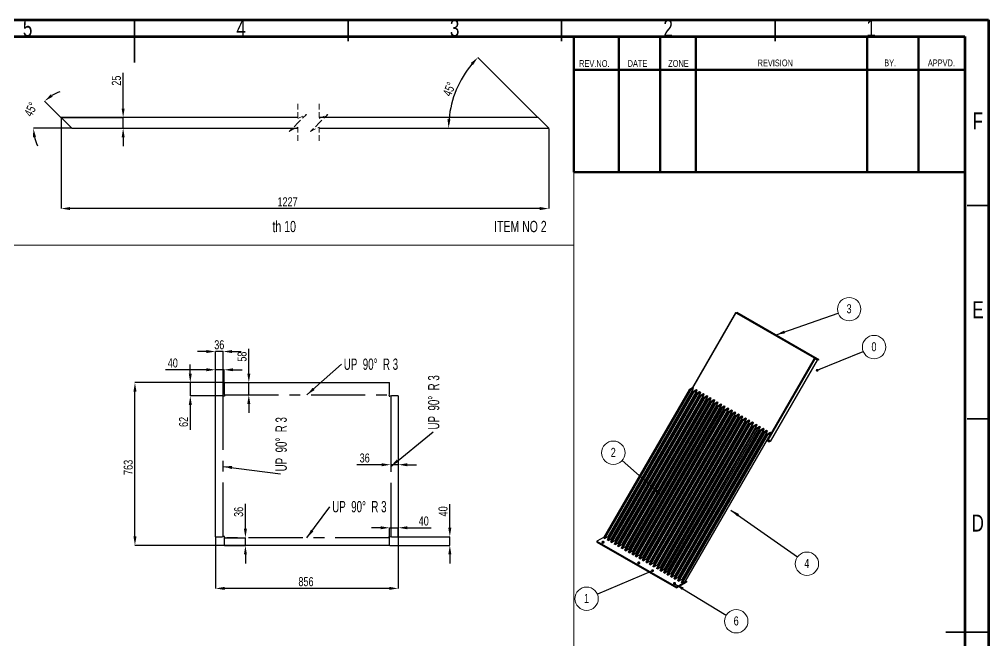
# Model space of a CAD drawing. Header units: millimetres. Extents: x 15 to 1266, y -324 to 294.
# Drawn here: x 1039.3 to 1266.3, y 148.8 to 294.4 of the extents above; entities that cross this region are included whole.
import ezdxf

# ---------------------------------------------------------------- set-up
doc = ezdxf.new("R2010")
doc.units = ezdxf.units.MM
doc.header["$PDSIZE"] = -1
doc.linetypes.add('CENTERX2', pattern=[20.32, 12.7, -2.54, 2.54, -2.54])
doc.linetypes.add('HIDDEN', pattern=[1.905, 1.27, -0.635])
doc.layers.add('FORMAT', color=7, linetype='Continuous')
doc.styles.add('SLDTEXTSTYLE0', font='TXT', dxfattribs={"width": 0.75})
doc.styles.add('SLDTEXTSTYLE14', font='TXT', dxfattribs={"width": 0.645833})
doc.styles.add('SLDTEXTSTYLE2', font='TXT', dxfattribs={"width": 0.7})
doc.styles.add('SLDTEXTSTYLE3', font='TXT', dxfattribs={"width": 0.694444})
doc.dimstyles.new('SLDDIMSTYLE0', dxfattribs={"dimtxt": 2.5, "dimasz": 0.651282, "dimexe": 0, "dimexo": 0.625, "dimgap": 0, "dimtad": 1, "dimdec": 0, "dimrnd": 1e-09, "dimtxsty": 'Standard', "dimblk1": 'DOT', "dimblk2": 'DOT', "dimsah": 1, "dimcen": 2.5, "dimazin": 3, "dimtfac": 0.651282, "dimtdec": 0, "dimtmove": 0, "dimatfit": 3, "dimldrblk": 'DOT', "dimfrac": 2})
doc.dimstyles.new('SLDDIMSTYLE1', dxfattribs={"dimtxt": 2.5, "dimasz": 2.116667, "dimexe": 0, "dimexo": 0.625, "dimgap": 0, "dimtad": 1, "dimdec": 0, "dimrnd": 1e-09, "dimtxsty": 'Standard', "dimsah": 1, "dimcen": 2.5, "dimazin": 3, "dimtfac": 2.116667, "dimtdec": 0, "dimtmove": 0, "dimatfit": 3, "dimfrac": 2})
doc.dimstyles.new('SLDDIMSTYLE11', dxfattribs={"dimtxt": 2.116667, "dimasz": 2.116667, "dimexe": 0, "dimexo": 0.625, "dimgap": 0.529167, "dimtad": 1, "dimdec": 0, "dimlfac": 20, "dimrnd": 1e-09, "dimzin": 12, "dimtxsty": 'SLDTEXTSTYLE0', "dimsah": 1, "dimcen": 2.5, "dimazin": 3, "dimtfac": 1, "dimtdec": 0, "dimtmove": 0, "dimatfit": 0, "dimfrac": 2, "dimtzin": 12})
doc.dimstyles.new('SLDDIMSTYLE12', dxfattribs={"dimtxt": 2.116667, "dimasz": 2.116667, "dimexe": 0, "dimexo": 0.625, "dimgap": 0.529167, "dimtad": 1, "dimdec": 0, "dimlfac": 20, "dimrnd": 1e-09, "dimzin": 12, "dimtxsty": 'SLDTEXTSTYLE0', "dimsah": 1, "dimcen": 2.5, "dimazin": 3, "dimtfac": 1, "dimtdec": 0, "dimtmove": 0, "dimatfit": 3, "dimfrac": 2, "dimtzin": 12})
doc.dimstyles.new('SLDDIMSTYLE14', dxfattribs={"dimtxt": 2.116667, "dimasz": 2.116667, "dimexe": 0, "dimexo": 0.625, "dimgap": 0.529167, "dimtad": 1, "dimlfac": 10, "dimzin": 12, "dimtxsty": 'SLDTEXTSTYLE0', "dimsah": 1, "dimcen": 2.5, "dimazin": 3, "dimtfac": 1, "dimtmove": 0, "dimatfit": 3, "dimfrac": 2, "dimtzin": 12})
doc.dimstyles.new('SLDDIMSTYLE8', dxfattribs={"dimtxt": 2.116667, "dimasz": 2.116667, "dimexe": 0, "dimexo": 0.625, "dimgap": 0.529167, "dimtad": 1, "dimdec": 0, "dimlfac": 10, "dimrnd": 1e-09, "dimzin": 12, "dimtxsty": 'SLDTEXTSTYLE0', "dimsah": 1, "dimcen": 2.5, "dimazin": 3, "dimtfac": 1, "dimtdec": 0, "dimtmove": 0, "dimatfit": 0, "dimfrac": 2, "dimtzin": 12})
doc.dimstyles.new('SLDDIMSTYLE9', dxfattribs={"dimtxt": 2.116667, "dimasz": 2.116667, "dimexe": 0, "dimexo": 0.625, "dimgap": 0.529167, "dimtad": 1, "dimdec": 0, "dimlfac": 10, "dimrnd": 1e-09, "dimzin": 12, "dimtxsty": 'SLDTEXTSTYLE0', "dimsah": 1, "dimcen": 2.5, "dimazin": 3, "dimtfac": 1, "dimtdec": 0, "dimtmove": 0, "dimatfit": 3, "dimfrac": 2, "dimtzin": 12})

# ---------------------------------------------------------------- blocks, each defined once
blk = doc.blocks.new('SW_NOTE_0_22')
at = {"color": 0, "linetype": 'Continuous', "lineweight": 0}
blk.add_circle((2.59, 0.91), 2.74, dxfattribs=at)
at = {"color": 0, "linetype": 'Continuous', "lineweight": 0, "insert": (2.57, 2.06), "char_height": 2.12, "attachment_point": 2, "style": 'SLDTEXTSTYLE0'}
blk.add_mtext('3', dxfattribs=at)
blk = doc.blocks.new('SW_NOTE_0_23')
at = {"color": 0, "linetype": 'Continuous', "lineweight": 0}
blk.add_circle((2.54, 1.04), 2.74, dxfattribs=at)
at = {"color": 0, "linetype": 'Continuous', "lineweight": 0, "insert": (2.52, 2.18), "char_height": 2.12, "attachment_point": 2, "style": 'SLDTEXTSTYLE0'}
blk.add_mtext('0', dxfattribs=at)
blk = doc.blocks.new('_Dot')
at = {"color": 0, "linetype": 'ByBlock', "lineweight": -2}
blk.add_line((-0.5, 0), (-1, 0), dxfattribs=at)
at = {"color": 0, "linetype": 'ByBlock', "const_width": 0.5}
blk.add_lwpolyline([(-0.25, 0, 1), (0.25, 0, 1)], format="xyb", close=True, dxfattribs=at)
blk = doc.blocks.new('SW_NOTE_0_24')
at = {"color": 0, "linetype": 'Continuous', "lineweight": 0}
blk.add_circle((-2.52, -1.07), 2.74, dxfattribs=at)
at = {"color": 0, "linetype": 'Continuous', "lineweight": 0, "insert": (-2.55, 0.07), "char_height": 2.12, "attachment_point": 2, "style": 'SLDTEXTSTYLE0'}
blk.add_mtext('1', dxfattribs=at)
blk = doc.blocks.new('SW_NOTE_0_25')
at = {"color": 0, "linetype": 'Continuous', "lineweight": 0}
blk.add_circle((2.24, -1.58), 2.74, dxfattribs=at)
at = {"color": 0, "linetype": 'Continuous', "lineweight": 0, "insert": (2.22, -0.44), "char_height": 2.12, "attachment_point": 2, "style": 'SLDTEXTSTYLE0'}
blk.add_mtext('4', dxfattribs=at)
blk = doc.blocks.new('SW_NOTE_0_26')
at = {"color": 0, "linetype": 'Continuous', "lineweight": 0}
blk.add_circle((2.34, -1.43), 2.74, dxfattribs=at)
at = {"color": 0, "linetype": 'Continuous', "lineweight": 0, "insert": (2.32, -0.28), "char_height": 2.12, "attachment_point": 2, "style": 'SLDTEXTSTYLE0'}
blk.add_mtext('6', dxfattribs=at)
blk = doc.blocks.new('SW_NOTE_0_27')
at = {"color": 0, "linetype": 'Continuous', "lineweight": 0}
blk.add_circle((-2.05, 1.82), 2.74, dxfattribs=at)
at = {"color": 0, "linetype": 'Continuous', "lineweight": 0, "insert": (-2.07, 2.96), "char_height": 2.12, "attachment_point": 2, "style": 'SLDTEXTSTYLE0'}
blk.add_mtext('2', dxfattribs=at)
blk = doc.blocks.new('*D616')
at = {"layer": 'Defpoints', "color": 0}
for p in [(1085.22, 173.15), (1128.03, 173.15), (1085.22, 161.05)]:
    blk.add_point(p, dxfattribs=at)
at = {"layer": 'FORMAT', "color": 0, "lineweight": -2}
for p, q in [((1085.22, 173.09), (1085.22, 161.05)), ((1128.03, 173.09), (1128.03, 161.05)), ((1125.91, 161.05), (1087.34, 161.05))]:
    blk.add_line(p, q, dxfattribs=at)
at = {"layer": 'FORMAT', "color": 0}
for points in [[(1087.34, 161.41), (1087.34, 160.7), (1085.22, 161.05)], [(1125.91, 161.41), (1125.91, 160.7), (1128.03, 161.05)]]:
    blk.add_solid(points, dxfattribs=at)
at = {"layer": 'FORMAT', "color": 0, "insert": (1106.41, 163.7), "char_height": 2.117, "attachment_point": 2, "style": 'SLDTEXTSTYLE0'}
blk.add_mtext('\\A1;856', dxfattribs=at)
blk = doc.blocks.new('*D617')
at = {"layer": 'Defpoints', "color": 0}
for p in [(1066.36, 209.28), (1087.24, 209.28), (1087.24, 171.13)]:
    blk.add_point(p, dxfattribs=at)
at = {"layer": 'FORMAT', "color": 0, "lineweight": -2}
for p, q in [((1087.18, 209.28), (1066.36, 209.28)), ((1066.36, 173.24), (1066.36, 207.17)), ((1087.18, 171.13), (1066.36, 171.13))]:
    blk.add_line(p, q, dxfattribs=at)
at = {"layer": 'FORMAT', "color": 0}
for points in [[(1066.01, 207.17), (1066.72, 207.17), (1066.36, 209.28)], [(1066.01, 173.24), (1066.72, 173.24), (1066.36, 171.13)]]:
    blk.add_solid(points, dxfattribs=at)
at = {"layer": 'FORMAT', "color": 0, "insert": (1063.72, 189.41), "char_height": 2.117, "attachment_point": 2, "rotation": 90, "style": 'SLDTEXTSTYLE0'}
blk.add_mtext('\\A1;763', dxfattribs=at)
blk = doc.blocks.new('*D618')
at = {"layer": 'Defpoints', "color": 0}
for p in [(1087.24, 209.28), (1093.03, 209.28), (1087.28, 206.41)]:
    blk.add_point(p, dxfattribs=at)
at = {"layer": 'FORMAT', "color": 0, "lineweight": -2}
for p, q in [((1093.03, 211.4), (1093.03, 217.22)), ((1087.31, 209.28), (1093.03, 209.28)), ((1093.03, 206.41), (1093.03, 209.28)), ((1087.35, 206.41), (1093.03, 206.41)), ((1093.03, 204.29), (1093.03, 202.17))]:
    blk.add_line(p, q, dxfattribs=at)
at = {"layer": 'FORMAT', "color": 0}
for points in [[(1092.67, 211.4), (1093.38, 211.4), (1093.03, 209.28)], [(1092.67, 204.29), (1093.38, 204.29), (1093.03, 206.41)]]:
    blk.add_solid(points, dxfattribs=at)
at = {"layer": 'FORMAT', "color": 0, "insert": (1090.38, 215.37), "char_height": 2.117, "attachment_point": 2, "rotation": 90, "style": 'SLDTEXTSTYLE0'}
blk.add_mtext('\\A1;58', dxfattribs=at)
blk = doc.blocks.new('*D619')
at = {"layer": 'Defpoints', "color": 0}
for p in [(1128.03, 175.26), (1126, 172.73), (1128.03, 173.15)]:
    blk.add_point(p, dxfattribs=at)
at = {"layer": 'FORMAT', "color": 0, "lineweight": -2}
for p, q in [((1123.89, 175.26), (1121.77, 175.26)), ((1126, 172.79), (1126, 175.26)), ((1126, 175.26), (1128.03, 175.26)), ((1128.03, 173.21), (1128.03, 175.26)), ((1130.14, 175.26), (1135.7, 175.26))]:
    blk.add_line(p, q, dxfattribs=at)
at = {"layer": 'FORMAT', "color": 0}
for points in [[(1123.89, 175.62), (1123.89, 174.91), (1126, 175.26)], [(1130.14, 175.62), (1130.14, 174.91), (1128.03, 175.26)]]:
    blk.add_solid(points, dxfattribs=at)
at = {"layer": 'FORMAT', "color": 0, "insert": (1133.98, 177.91), "char_height": 2.117, "attachment_point": 2, "style": 'SLDTEXTSTYLE0'}
blk.add_mtext('\\A1;40', dxfattribs=at)
blk = doc.blocks.new('*D620')
at = {"layer": 'Defpoints', "color": 0}
for p in [(1128.03, 173.15), (1140.1, 173.15), (1126, 171.13)]:
    blk.add_point(p, dxfattribs=at)
at = {"layer": 'FORMAT', "color": 0, "lineweight": -2}
for p, q in [((1140.1, 175.27), (1140.1, 180.83)), ((1128.09, 173.15), (1140.1, 173.15)), ((1140.1, 171.13), (1140.1, 173.15)), ((1126.06, 171.13), (1140.1, 171.13)), ((1140.1, 169.01), (1140.1, 166.89))]:
    blk.add_line(p, q, dxfattribs=at)
at = {"layer": 'FORMAT', "color": 0}
for points in [[(1139.74, 175.27), (1140.45, 175.27), (1140.1, 173.15)], [(1139.74, 169.01), (1140.45, 169.01), (1140.1, 171.13)]]:
    blk.add_solid(points, dxfattribs=at)
at = {"layer": 'FORMAT', "color": 0, "insert": (1137.45, 179.11), "char_height": 2.117, "attachment_point": 2, "rotation": 90, "style": 'SLDTEXTSTYLE0'}
blk.add_mtext('\\A1;40', dxfattribs=at)
blk = doc.blocks.new('*D621')
at = {"layer": 'Defpoints', "color": 0}
for p in [(1087.24, 209.28), (1079.32, 206.16), (1085.22, 206.16)]:
    blk.add_point(p, dxfattribs=at)
at = {"layer": 'FORMAT', "color": 0, "lineweight": -2}
for p, q in [((1079.32, 211.4), (1079.32, 213.52)), ((1087.18, 209.28), (1079.32, 209.28)), ((1079.32, 209.28), (1079.32, 206.16)), ((1085.16, 206.16), (1079.32, 206.16)), ((1079.32, 204.04), (1079.32, 198.22))]:
    blk.add_line(p, q, dxfattribs=at)
at = {"layer": 'FORMAT', "color": 0}
for points in [[(1078.97, 211.4), (1079.68, 211.4), (1079.32, 209.28)], [(1078.97, 204.04), (1079.68, 204.04), (1079.32, 206.16)]]:
    blk.add_solid(points, dxfattribs=at)
at = {"layer": 'FORMAT', "color": 0, "insert": (1076.68, 200.07), "char_height": 2.117, "attachment_point": 2, "rotation": 90, "style": 'SLDTEXTSTYLE0'}
blk.add_mtext('\\A1;62', dxfattribs=at)
blk = doc.blocks.new('*D622')
at = {"layer": 'Defpoints', "color": 0}
for p in [(1085.22, 212.29), (1087.24, 209.28), (1085.22, 206.16)]:
    blk.add_point(p, dxfattribs=at)
at = {"layer": 'FORMAT', "color": 0, "lineweight": -2}
for p, q in [((1083.1, 212.29), (1073.5, 212.29)), ((1085.22, 206.22), (1085.22, 212.29)), ((1087.24, 212.29), (1085.22, 212.29)), ((1087.24, 209.35), (1087.24, 212.29)), ((1089.36, 212.29), (1091.48, 212.29))]:
    blk.add_line(p, q, dxfattribs=at)
at = {"layer": 'FORMAT', "color": 0}
for points in [[(1083.1, 212.65), (1083.1, 211.94), (1085.22, 212.29)], [(1089.36, 212.65), (1089.36, 211.94), (1087.24, 212.29)]]:
    blk.add_solid(points, dxfattribs=at)
at = {"layer": 'FORMAT', "color": 0, "insert": (1075.22, 214.94), "char_height": 2.117, "attachment_point": 2, "style": 'SLDTEXTSTYLE0'}
blk.add_mtext('\\A1;40', dxfattribs=at)
blk = doc.blocks.new('*D623')
at = {"layer": 'Defpoints', "color": 0}
for p in [(1126.25, 206.12), (1128.03, 206.16), (1126.25, 190.04)]:
    blk.add_point(p, dxfattribs=at)
at = {"layer": 'FORMAT', "color": 0, "lineweight": -2}
for p, q in [((1126.25, 206.06), (1126.25, 190.04)), ((1128.03, 206.1), (1128.03, 190.04)), ((1124.13, 190.04), (1118.31, 190.04)), ((1128.03, 190.04), (1126.25, 190.04)), ((1130.14, 190.04), (1132.26, 190.04))]:
    blk.add_line(p, q, dxfattribs=at)
at = {"layer": 'FORMAT', "color": 0}
for points in [[(1124.13, 190.39), (1124.13, 189.68), (1126.25, 190.04)], [(1130.14, 190.39), (1130.14, 189.68), (1128.03, 190.04)]]:
    blk.add_solid(points, dxfattribs=at)
at = {"layer": 'FORMAT', "color": 0, "insert": (1120.16, 192.68), "char_height": 2.117, "attachment_point": 2, "style": 'SLDTEXTSTYLE0'}
blk.add_mtext('\\A1;36', dxfattribs=at)
blk = doc.blocks.new('*D624')
at = {"layer": 'Defpoints', "color": 0}
for p in [(1087.28, 172.9), (1087.24, 171.13), (1092.23, 171.13)]:
    blk.add_point(p, dxfattribs=at)
at = {"layer": 'FORMAT', "color": 0, "lineweight": -2}
for p, q in [((1092.23, 175.02), (1092.23, 180.84)), ((1087.35, 172.9), (1092.23, 172.9)), ((1092.23, 171.13), (1092.23, 172.9)), ((1087.31, 171.13), (1092.23, 171.13)), ((1092.23, 169.01), (1092.23, 166.89))]:
    blk.add_line(p, q, dxfattribs=at)
at = {"layer": 'FORMAT', "color": 0}
for points in [[(1091.88, 175.02), (1092.58, 175.02), (1092.23, 172.9)], [(1091.88, 169.01), (1092.58, 169.01), (1092.23, 171.13)]]:
    blk.add_solid(points, dxfattribs=at)
at = {"layer": 'FORMAT', "color": 0, "insert": (1089.58, 178.99), "char_height": 2.117, "attachment_point": 2, "rotation": 90, "style": 'SLDTEXTSTYLE0'}
blk.add_mtext('\\A1;36', dxfattribs=at)
blk = doc.blocks.new('*D625')
at = {"layer": 'Defpoints', "color": 0}
for p in [(1085.22, 216.57), (1085.22, 206.16), (1087, 206.12)]:
    blk.add_point(p, dxfattribs=at)
at = {"layer": 'FORMAT', "color": 0, "lineweight": -2}
for p, q in [((1083.1, 216.57), (1080.99, 216.57)), ((1085.22, 206.22), (1085.22, 216.57)), ((1087, 216.57), (1085.22, 216.57)), ((1087, 206.18), (1087, 216.57)), ((1089.11, 216.57), (1091.23, 216.57))]:
    blk.add_line(p, q, dxfattribs=at)
at = {"layer": 'FORMAT', "color": 0}
for points in [[(1083.1, 216.92), (1083.1, 216.21), (1085.22, 216.57)], [(1089.11, 216.92), (1089.11, 216.21), (1087, 216.57)]]:
    blk.add_solid(points, dxfattribs=at)
at = {"layer": 'FORMAT', "color": 0, "insert": (1086.11, 219.21), "char_height": 2.117, "attachment_point": 2, "style": 'SLDTEXTSTYLE0'}
blk.add_mtext('\\A1;36', dxfattribs=at)
blk = doc.blocks.new('SW_NOTE_0_29')
at = {"layer": 'FORMAT', "color": 0, "insert": (0.52, 1.35), "char_height": 2.6458, "attachment_point": 1, "style": 'SLDTEXTSTYLE14'}
blk.add_mtext('UP  90°  R 3', dxfattribs=at)
blk = doc.blocks.new('SW_NOTE_0_30')
at = {"layer": 'FORMAT', "color": 0, "insert": (0.59, 1.34), "char_height": 2.6458, "attachment_point": 1, "style": 'SLDTEXTSTYLE14'}
blk.add_mtext('UP  90°  R 3', dxfattribs=at)
blk = doc.blocks.new('SW_NOTE_0_31')
at = {"layer": 'FORMAT', "color": 0, "insert": (-1.23, 0.53), "char_height": 2.6458, "attachment_point": 1, "rotation": 90, "style": 'SLDTEXTSTYLE14'}
blk.add_mtext('UP  90°  R 3', dxfattribs=at)
blk = doc.blocks.new('SW_NOTE_0_32')
at = {"layer": 'FORMAT', "color": 0, "insert": (-1.21, 0.59), "char_height": 2.6458, "attachment_point": 1, "rotation": 90, "style": 'SLDTEXTSTYLE14'}
blk.add_mtext('UP  90°  R 3', dxfattribs=at)
blk = doc.blocks.new('*D649')
at = {"layer": 'Defpoints', "color": 0}
for p in [(1049.07, 271.4), (1163.28, 268.9), (1049.07, 250.07)]:
    blk.add_point(p, dxfattribs=at)
at = {"layer": 'FORMAT', "color": 0, "lineweight": -2}
for p, q in [((1049.07, 271.34), (1049.07, 250.07)), ((1163.28, 268.84), (1163.28, 250.07)), ((1161.16, 250.07), (1051.18, 250.07))]:
    blk.add_line(p, q, dxfattribs=at)
at = {"layer": 'FORMAT', "color": 0}
for points in [[(1051.18, 250.43), (1051.18, 249.72), (1049.07, 250.07)], [(1161.16, 250.43), (1161.16, 249.72), (1163.28, 250.07)]]:
    blk.add_solid(points, dxfattribs=at)
at = {"layer": 'FORMAT', "color": 0, "insert": (1102.1, 252.72), "char_height": 2.117, "attachment_point": 2, "style": 'SLDTEXTSTYLE0'}
blk.add_mtext('\\A1;1227', dxfattribs=at)
blk = doc.blocks.new('*D650')
at = {"layer": 'Defpoints', "color": 0}
for p in [(1142.95, 280.64), (1160.78, 271.4), (1051.57, 268.9), (1163.28, 268.9), (1163.28, 268.9)]:
    blk.add_point(p, dxfattribs=at)
at = {"layer": 'FORMAT', "color": 0, "lineweight": -2}
blk.add_line((1160.73, 271.45), (1146.68, 285.5), dxfattribs=at)
blk.add_arc((1163.28, 268.9), 23.47, 140.1683, 174.8317, dxfattribs=at)
at = {"layer": 'FORMAT', "color": 0}
for points in [[(1144.99, 284.18), (1145.51, 283.7), (1146.68, 285.5)], [(1140.25, 271), (1139.55, 271.03), (1139.8, 268.9)]]:
    blk.add_solid(points, dxfattribs=at)
at = {"layer": 'FORMAT', "color": 0, "insert": (1138.37, 276.97), "char_height": 2.117, "attachment_point": 1, "rotation": 67.9918, "style": 'SLDTEXTSTYLE0'}
blk.add_mtext('\\A1;45°', dxfattribs=at)
blk = doc.blocks.new('*D651')
at = {"layer": 'Defpoints', "color": 0}
for p in [(1049.07, 271.4), (1051.57, 268.9), (1063.6, 268.9)]:
    blk.add_point(p, dxfattribs=at)
at = {"layer": 'FORMAT', "color": 0, "lineweight": -2}
for p, q in [((1063.6, 273.52), (1063.6, 281.91)), ((1049.13, 271.4), (1063.6, 271.4)), ((1063.6, 268.9), (1063.6, 271.4)), ((1051.63, 268.9), (1063.6, 268.9)), ((1063.6, 266.79), (1063.6, 264.67))]:
    blk.add_line(p, q, dxfattribs=at)
at = {"layer": 'FORMAT', "color": 0}
for points in [[(1063.25, 273.52), (1063.95, 273.52), (1063.6, 271.4)], [(1063.25, 266.79), (1063.95, 266.79), (1063.6, 268.9)]]:
    blk.add_solid(points, dxfattribs=at)
at = {"layer": 'FORMAT', "color": 0, "insert": (1060.95, 280.05), "char_height": 2.117, "attachment_point": 2, "rotation": 90, "style": 'SLDTEXTSTYLE0'}
blk.add_mtext('\\A1;25', dxfattribs=at)
blk = doc.blocks.new('*D652')
at = {"layer": 'Defpoints', "color": 0}
for p in [(1042.89, 271.23), (1049.07, 271.4), (1051.57, 268.9), (1051.57, 268.9), (1163.28, 268.9)]:
    blk.add_point(p, dxfattribs=at)
at = {"layer": 'FORMAT', "color": 0, "lineweight": -2}
for p, q in [((1049.02, 271.45), (1045.21, 275.26)), ((1051.51, 268.9), (1042.58, 268.9))]:
    blk.add_line(p, q, dxfattribs=at)
for start, end in [(107.9477, 121.4739), (193.5261, 207.0523)]:
    blk.add_arc((1051.57, 268.9), 8.99, start, end, dxfattribs=at)
at = {"layer": 'FORMAT', "color": 0}
for points in [[(1047.09, 276.29), (1046.66, 276.84), (1045.21, 275.26)], [(1042.48, 266.76), (1043.18, 266.84), (1042.58, 268.9)]]:
    blk.add_solid(points, dxfattribs=at)
at = {"layer": 'FORMAT', "color": 0, "insert": (1040.3, 272.34), "char_height": 2.117, "attachment_point": 1, "rotation": 63.9765, "style": 'SLDTEXTSTYLE0'}
blk.add_mtext('\\A1;45°', dxfattribs=at)

msp = doc.modelspace()

# ---------------------------------------------------------------- linework, layer by layer
at = {"color": 7, "linetype": 'Continuous', "lineweight": 70}
for p, q in [((866.26379, 294.29089), (1266.26379, 294.29089)), ((1266.26379, 294.29089), (1266.26379, 7.29089)), ((871.26379, 290.42441), (1260.66627, 290.42441)), ((1260.66627, 290.42441), (1260.66627, 13.42441))]:
    msp.add_line(p, q, dxfattribs=at)
at = {"color": 7, "linetype": 'Continuous', "lineweight": 35}
for p, q in [((1066.26379, 294.29189), (1066.26379, 284.28989)), ((1066.26379, 289.29089), (1066.26379, 294.29089)), ((1116.26379, 289.29089), (1116.26379, 294.29089)), ((1166.26379, 289.29089), (1166.26379, 294.29089)), ((1216.26379, 289.29089), (1216.26379, 294.29089)), ((1261.26379, 250.79089), (1266.26379, 250.79089)), ((1261.26379, 200.79089), (1266.26379, 200.79089)), ((1266.26479, 150.79089), (1256.26279, 150.79089)), ((1261.26379, 150.79089), (1266.26379, 150.79089))]:
    msp.add_line(p, q, dxfattribs=at)
at = {"color": 7, "linetype": 'Continuous', "lineweight": 50}
for p, q in [((1169.10665, 290.42441), (1169.10665, 258.60149)), ((1179.68259, 290.42441), (1179.68259, 258.7382)), ((1189.342, 290.42441), (1189.342, 258.60147)), ((1197.69945, 290.42441), (1197.69945, 258.60149)), ((1237.81614, 290.42441), (1237.81614, 258.60149)), ((1249.85275, 290.42441), (1249.85275, 258.60147)), ((1260.66627, 282.60869), (1169.10665, 282.60869)), ((1260.66627, 258.60149), (1169.10665, 258.60149))]:
    msp.add_line(p, q, dxfattribs=at)
at = {"color": 7, "linetype": 'HIDDEN', "lineweight": 18}
for p, q in [((1104.50765, 274.57805), (1104.50765, 271.15305)), ((1109.50765, 274.57805), (1109.50765, 271.15305)), ((1104.50765, 270.15305), (1102.50765, 268.15305)), ((1104.50765, 271.15305), (1106.50765, 272.15305)), ((1106.50765, 272.15305), (1104.50765, 270.15305)), ((1109.50765, 270.15305), (1107.50765, 268.15305)), ((1109.50765, 271.15305), (1111.50765, 272.15305)), ((1111.50765, 272.15305), (1109.50765, 270.15305)), ((1102.50765, 268.15305), (1104.50765, 269.15305)), ((1104.50765, 269.15305), (1104.50765, 265.72805)), ((1107.50765, 268.15305), (1109.50765, 269.15305)), ((1109.50765, 269.15305), (1109.50765, 265.72805))]:
    msp.add_line(p, q, dxfattribs=at)
at = {"color": 7, "linetype": 'Continuous', "lineweight": 25}
for p, q in [((1104.50765, 271.40305), (1049.06796, 271.40305)), ((1049.06796, 271.40305), (1051.56796, 268.90305)), ((1160.77796, 271.40305), (1109.50765, 271.40305)), ((1163.27796, 268.90305), (1160.77796, 271.40305)), ((1051.56796, 268.90305), (1104.50765, 268.90305)), ((1109.50765, 268.90305), (1163.27796, 268.90305)), ((1207.0185, 225.62144), (1196.85222, 208.01292)), ((1207.12099, 225.58122), (1207.04207, 225.62679)), ((1207.14533, 225.50878), (1207.07462, 225.5496)), ((1207.17175, 225.55454), (1207.13034, 225.57845)), ((1207.19533, 225.59538), (1207.14533, 225.50878)), ((1207.19533, 225.59538), (1225.39155, 215.09093)), ((1225.62892, 215.18481), (1207.35796, 225.73241)), ((1214.67767, 195.81311), (1225.68011, 214.8699)), ((1215.211, 195.50513), (1226.21344, 214.56191)), ((1225.39155, 215.09093), (1225.34155, 215.00433)), ((1225.34155, 215.00433), (1225.41226, 214.96351)), ((1225.39155, 215.09093), (1225.44155, 215.06206)), ((1225.44155, 215.06206), (1225.39155, 214.97545)), ((1225.51865, 214.92169), (1225.51603, 214.92307)), ((1226.47892, 214.57848), (1225.57796, 215.09859)), ((1225.62892, 215.18481), (1225.57892, 215.09821)), ((1226.47892, 214.57848), (1225.57892, 215.09821)), ((1225.65735, 214.88041), (1225.59745, 214.91499)), ((1226.52892, 214.66508), (1225.62892, 215.18481)), ((1225.68011, 214.8699), (1226.21344, 214.56191)), ((1226.47892, 214.57848), (1226.52892, 214.66508)), ((1087.24336, 209.28384), (1087.24336, 206.58384)), ((1087.24336, 209.28384), (1126.00194, 209.28384)), ((1126.00194, 206.58384), (1126.00194, 209.28384)), ((1087.24336, 206.58384), (1087.32265, 206.23042)), ((1125.92265, 206.23042), (1126.00194, 206.58384)), ((1196.11814, 207.58915), (1176.08345, 172.88804)), ((1196.35384, 207.45308), (1176.31915, 172.75197)), ((1196.9431, 207.11291), (1176.90841, 172.4118)), ((1197.1788, 206.97684), (1177.14411, 172.27574)), ((1177.15248, 173.23305), (1197.18718, 207.93415)), ((1197.76806, 206.63667), (1177.73336, 171.93557)), ((1177.97744, 172.75681), (1198.01213, 207.45791)), ((1178.8024, 172.28057), (1198.83709, 206.98168)), ((1196.95147, 208.07022), (1196.11814, 207.58915)), ((1196.35384, 207.45308), (1196.11814, 207.58915)), ((1197.18718, 207.93415), (1196.35384, 207.45308)), ((1197.77643, 207.59398), (1196.9431, 207.11291)), ((1197.1788, 206.97684), (1196.9431, 207.11291)), ((1197.18718, 207.93415), (1196.95147, 208.07022)), ((1198.01213, 207.45791), (1197.1788, 206.97684)), ((1198.60139, 207.11774), (1197.76806, 206.63667)), ((1198.00376, 206.5006), (1197.76806, 206.63667)), ((1198.01213, 207.45791), (1197.77643, 207.59398)), ((1198.83709, 206.98168), (1198.00376, 206.5006)), ((1199.42635, 206.64151), (1198.59301, 206.16043)), ((1198.83709, 206.98168), (1198.60139, 207.11774)), ((1199.66205, 206.50544), (1199.42635, 206.64151)), ((1085.21922, 173.15239), (1085.21922, 206.1597)), ((1086.81922, 206.1597), (1085.21922, 206.1597)), ((1087.17265, 206.08042), (1086.81922, 206.1597)), ((1087.32265, 206.08042), (1087.17265, 206.08042)), ((1087.32265, 206.23042), (1087.32265, 206.08042)), ((1125.92265, 206.23042), (1125.92265, 206.08042)), ((1125.92265, 206.08042), (1126.07265, 206.08042)), ((1126.42608, 206.1597), (1126.07265, 206.08042)), ((1128.02608, 206.1597), (1126.42608, 206.1597)), ((1128.02608, 206.1597), (1128.02608, 173.15239)), ((1198.00376, 206.5006), (1177.96907, 171.7995)), ((1198.59301, 206.16043), (1178.55832, 171.45933)), ((1198.82872, 206.02437), (1178.79402, 171.32326)), ((1199.41797, 205.6842), (1179.38328, 170.98309)), ((1199.65367, 205.54813), (1179.61898, 170.84702)), ((1179.62736, 171.80433), (1199.66205, 206.50544)), ((1200.24293, 205.20796), (1180.20824, 170.50685)), ((1200.47863, 205.07189), (1180.44394, 170.37078)), ((1180.45231, 171.3281), (1200.48701, 206.0292)), ((1201.06789, 204.73172), (1181.0332, 170.03061)), ((1201.30359, 204.59565), (1181.2689, 169.89455)), ((1181.27727, 170.85186), (1201.31196, 205.55296)), ((1182.10223, 170.37562), (1202.13692, 205.07672)), ((1182.92719, 169.89938), (1202.96188, 204.60049)), ((1196.3597, 206.10244), (1196.18716, 206.20208)), ((1196.18717, 206.20209), (1196.35972, 206.10247)), ((1197.01208, 205.72577), (1197.18464, 205.62616)), ((1197.01213, 205.72585), (1197.18468, 205.62624)), ((1197.83704, 205.24954), (1198.00959, 205.14992)), ((1197.83708, 205.24961), (1198.00964, 205.15)), ((1198.82872, 206.02437), (1198.59301, 206.16043)), ((1198.662, 204.7733), (1198.83455, 204.67368)), ((1198.66204, 204.77337), (1198.8346, 204.67376)), ((1199.66205, 206.50544), (1198.82872, 206.02437)), ((1200.2513, 206.16527), (1199.41797, 205.6842)), ((1199.65367, 205.54813), (1199.41797, 205.6842)), ((1199.48696, 204.29706), (1199.65951, 204.19745)), ((1199.487, 204.29714), (1199.65955, 204.19752)), ((1200.48701, 206.0292), (1199.65367, 205.54813)), ((1201.07626, 205.68903), (1200.24293, 205.20796)), ((1200.47863, 205.07189), (1200.24293, 205.20796)), ((1200.48701, 206.0292), (1200.2513, 206.16527)), ((1201.31196, 205.55296), (1200.47863, 205.07189)), ((1201.90122, 205.21279), (1201.06789, 204.73172)), ((1201.30359, 204.59565), (1201.06789, 204.73172)), ((1201.31196, 205.55296), (1201.07626, 205.68903)), ((1202.13692, 205.07672), (1201.30359, 204.59565)), ((1202.72618, 204.73655), (1201.89285, 204.25548)), ((1202.13692, 205.07672), (1201.90122, 205.21279)), ((1202.96188, 204.60049), (1202.12855, 204.11941)), ((1202.96188, 204.60049), (1202.72618, 204.73655)), ((1201.89285, 204.25548), (1181.85815, 169.55438)), ((1202.12855, 204.11941), (1182.09386, 169.41831)), ((1202.7178, 203.77924), (1182.68311, 169.07814)), ((1202.95351, 203.64317), (1182.91881, 168.94207)), ((1203.54276, 203.303), (1183.50807, 168.6019)), ((1203.77846, 203.16694), (1183.74377, 168.46583)), ((1183.75215, 169.42314), (1203.78684, 204.12425)), ((1204.36772, 202.82677), (1184.33303, 168.12566)), ((1204.60342, 202.6907), (1184.56873, 167.98959)), ((1184.5771, 168.94691), (1204.6118, 203.64801)), ((1205.19268, 202.35053), (1185.15798, 167.64942)), ((1205.42838, 202.21446), (1185.39369, 167.51336)), ((1185.40206, 168.47067), (1205.43675, 203.17177)), ((1186.22702, 167.99443), (1206.26171, 202.69553)), ((1187.05198, 167.51819), (1207.08667, 202.2193)), ((1200.31191, 203.82082), (1200.48447, 203.72121)), ((1200.31196, 203.8209), (1200.48451, 203.72128)), ((1201.13687, 203.34458), (1201.30943, 203.24497)), ((1201.13691, 203.34466), (1201.30947, 203.24505)), ((1202.12855, 204.11941), (1201.89285, 204.25548)), ((1201.96183, 202.86835), (1202.13438, 202.76873)), ((1201.96187, 202.86842), (1202.13443, 202.76881)), ((1203.55114, 204.26032), (1202.7178, 203.77924)), ((1202.95351, 203.64317), (1202.7178, 203.77924)), ((1202.78679, 202.39211), (1202.95934, 202.29249)), ((1202.78683, 202.39218), (1202.95939, 202.29257)), ((1203.78684, 204.12425), (1202.95351, 203.64317)), ((1204.37609, 203.78408), (1203.54276, 203.303)), ((1203.77846, 203.16694), (1203.54276, 203.303)), ((1203.78684, 204.12425), (1203.55114, 204.26032)), ((1204.6118, 203.64801), (1203.77846, 203.16694)), ((1205.20105, 203.30784), (1204.36772, 202.82677)), ((1204.60342, 202.6907), (1204.36772, 202.82677)), ((1204.6118, 203.64801), (1204.37609, 203.78408)), ((1205.43675, 203.17177), (1204.60342, 202.6907)), ((1206.02601, 202.8316), (1205.19268, 202.35053)), ((1205.42838, 202.21446), (1205.19268, 202.35053)), ((1205.43675, 203.17177), (1205.20105, 203.30784)), ((1206.26171, 202.69553), (1205.42838, 202.21446)), ((1206.85097, 202.35536), (1206.01763, 201.87429)), ((1206.26171, 202.69553), (1206.02601, 202.8316)), ((1207.08667, 202.2193), (1206.25334, 201.73822)), ((1207.08667, 202.2193), (1206.85097, 202.35536)), ((1206.01763, 201.87429), (1185.98294, 167.17319)), ((1206.25334, 201.73822), (1186.21864, 167.03712)), ((1206.84259, 201.39805), (1186.8079, 166.69695)), ((1207.07829, 201.26198), (1187.0436, 166.56088)), ((1207.66755, 200.92181), (1187.63286, 166.22071)), ((1207.90325, 200.78575), (1187.86856, 166.08464)), ((1187.87694, 167.04195), (1207.91163, 201.74306)), ((1208.49251, 200.44558), (1188.45782, 165.74447)), ((1208.72821, 200.30951), (1188.69352, 165.6084)), ((1188.70189, 166.56571), (1208.73659, 201.26682)), ((1209.31747, 199.96934), (1189.28277, 165.26823)), ((1209.55317, 199.83327), (1189.51848, 165.13217)), ((1189.52685, 166.08948), (1209.56154, 200.79058)), ((1190.35181, 165.61324), (1210.3865, 200.31434)), ((1191.17677, 165.137), (1211.21146, 199.83811)), ((1203.61175, 201.91587), (1203.7843, 201.81626)), ((1203.61179, 201.91595), (1203.78434, 201.81633)), ((1204.4367, 201.43963), (1204.60926, 201.34002)), ((1204.43675, 201.43971), (1204.6093, 201.34009)), ((1205.26166, 200.96339), (1205.43422, 200.86378)), ((1205.2617, 200.96347), (1205.43426, 200.86385)), ((1206.25334, 201.73822), (1206.01763, 201.87429)), ((1206.08662, 200.48716), (1206.25917, 200.38754)), ((1206.08666, 200.48723), (1206.25922, 200.38762)), ((1207.67593, 201.87913), (1206.84259, 201.39805)), ((1207.07829, 201.26198), (1206.84259, 201.39805)), ((1206.91158, 200.01092), (1207.08413, 199.9113)), ((1206.91162, 200.01099), (1207.08418, 199.91138)), ((1207.91163, 201.74306), (1207.07829, 201.26198)), ((1208.50088, 201.40289), (1207.66755, 200.92181)), ((1207.90325, 200.78575), (1207.66755, 200.92181)), ((1207.91163, 201.74306), (1207.67593, 201.87913)), ((1208.73659, 201.26682), (1207.90325, 200.78575)), ((1209.32584, 200.92665), (1208.49251, 200.44558)), ((1208.72821, 200.30951), (1208.49251, 200.44558)), ((1208.73659, 201.26682), (1208.50088, 201.40289)), ((1209.56154, 200.79058), (1208.72821, 200.30951)), ((1210.1508, 200.45041), (1209.31747, 199.96934)), ((1209.55317, 199.83327), (1209.31747, 199.96934)), ((1209.56154, 200.79058), (1209.32584, 200.92665)), ((1210.3865, 200.31434), (1209.55317, 199.83327)), ((1210.97576, 199.97417), (1210.14242, 199.4931)), ((1210.3865, 200.31434), (1210.1508, 200.45041)), ((1211.21146, 199.83811), (1210.37813, 199.35703)), ((1211.21146, 199.83811), (1210.97576, 199.97417)), ((1210.14242, 199.4931), (1190.10773, 164.792)), ((1210.37813, 199.35703), (1190.34343, 164.65593)), ((1210.96738, 199.01686), (1190.93269, 164.31576)), ((1211.20308, 198.88079), (1191.16839, 164.17969)), ((1211.79234, 198.54062), (1191.75765, 163.83952)), ((1212.02804, 198.40456), (1191.99335, 163.70345)), ((1192.00173, 164.66076), (1212.03642, 199.36187)), ((1212.6173, 198.06439), (1192.58261, 163.36328)), ((1212.853, 197.92832), (1192.81831, 163.22721)), ((1192.82668, 164.18452), (1212.86138, 198.88563)), ((1213.44226, 197.58815), (1193.40756, 162.88704)), ((1193.65164, 163.70829), (1213.68633, 198.40939)), ((1194.4766, 163.23205), (1214.51129, 197.93315)), ((1207.73653, 199.53468), (1207.90909, 199.43507)), ((1207.73658, 199.53475), (1207.90913, 199.43514)), ((1208.56149, 199.05844), (1208.73405, 198.95883)), ((1208.56154, 199.05852), (1208.73409, 198.9589)), ((1209.38645, 198.5822), (1209.55901, 198.48259)), ((1209.38649, 198.58228), (1209.55905, 198.48266)), ((1210.37813, 199.35703), (1210.14242, 199.4931)), ((1210.21141, 198.10597), (1210.38396, 198.00635)), ((1210.21145, 198.10604), (1210.38401, 198.00643)), ((1211.80072, 199.49794), (1210.96738, 199.01686)), ((1211.20308, 198.88079), (1210.96738, 199.01686)), ((1211.03637, 197.62973), (1211.20892, 197.53011)), ((1211.03641, 197.6298), (1211.20896, 197.53019)), ((1212.03642, 199.36187), (1211.20308, 198.88079)), ((1212.62567, 199.0217), (1211.79234, 198.54062)), ((1212.02804, 198.40456), (1211.79234, 198.54062)), ((1212.03642, 199.36187), (1211.80072, 199.49794)), ((1212.86138, 198.88563), (1212.02804, 198.40456)), ((1213.45063, 198.54546), (1212.6173, 198.06439)), ((1212.853, 197.92832), (1212.6173, 198.06439)), ((1212.86138, 198.88563), (1212.62567, 199.0217)), ((1213.68633, 198.40939), (1212.853, 197.92832)), ((1214.27559, 198.06922), (1213.44226, 197.58815)), ((1213.67796, 197.45208), (1213.44226, 197.58815)), ((1213.68633, 198.40939), (1213.45063, 198.54546)), ((1214.51129, 197.93315), (1213.67796, 197.45208)), ((1215.10055, 197.59298), (1214.26721, 197.11191)), ((1214.51129, 197.93315), (1214.27559, 198.06922)), ((1215.33625, 197.45692), (1215.10055, 197.59298)), ((1213.67796, 197.45208), (1193.64327, 162.75098)), ((1214.26721, 197.11191), (1194.23252, 162.41081)), ((1214.50292, 196.97584), (1194.46822, 162.27474)), ((1195.30156, 162.75581), (1215.33625, 197.45692)), ((1211.86132, 197.15349), (1212.03388, 197.05388)), ((1211.86137, 197.15356), (1212.03392, 197.05395)), ((1212.68628, 196.67725), (1212.85884, 196.57764)), ((1212.68633, 196.67733), (1212.85888, 196.57771)), ((1213.51124, 196.20101), (1213.6838, 196.1014)), ((1213.51128, 196.20109), (1213.68384, 196.10147)), ((1214.50292, 196.97584), (1214.26721, 197.11191)), ((1214.3362, 195.72478), (1214.91268, 195.39198)), ((1214.33624, 195.72485), (1214.37935, 195.69997)), ((1214.37935, 195.69997), (1214.42935, 195.78657)), ((1214.37935, 195.69997), (1214.91268, 195.39198)), ((1214.42935, 195.78657), (1214.96268, 195.47858)), ((1215.33625, 197.45692), (1214.50292, 196.97584)), ((1214.67767, 195.81311), (1214.60696, 195.85393)), ((1215.14029, 195.54595), (1214.60696, 195.85393)), ((1215.211, 195.50513), (1214.67767, 195.81311)), ((1214.91268, 195.39198), (1214.96268, 195.47858)), ((1215.211, 195.50513), (1215.14029, 195.54595)), ((1085.21922, 173.15239), (1086.81922, 173.15239)), ((1086.81922, 173.15239), (1087.17265, 173.23168)), ((1087.32265, 173.23168), (1087.17265, 173.23168)), ((1087.32265, 173.08168), (1087.24336, 172.72825)), ((1087.24336, 172.72825), (1087.24336, 171.12825)), ((1087.32265, 173.08168), (1087.32265, 173.23168)), ((1125.92265, 173.23168), (1126.07265, 173.23168)), ((1125.92265, 173.08168), (1125.92265, 173.23168)), ((1126.00194, 172.72825), (1125.92265, 173.08168)), ((1126.00194, 171.12825), (1126.00194, 172.72825)), ((1126.07265, 173.23168), (1126.42608, 173.15239)), ((1126.42608, 173.15239), (1128.02608, 173.15239)), ((1176.20128, 173.09213), (1174.55976, 172.1445)), ((1176.31915, 172.75197), (1176.08345, 172.88804)), ((1176.31915, 172.75197), (1177.15248, 173.23305)), ((1177.14411, 172.27574), (1177.97744, 172.75681)), ((1177.38396, 173.23549), (1177.2114, 173.3351)), ((1178.20892, 172.75925), (1178.03636, 172.85886)), ((1126.00194, 171.12825), (1087.24336, 171.12825)), ((1174.55976, 172.1445), (1174.55976, 171.92676)), ((1174.55976, 172.1445), (1193.18024, 161.39513)), ((1174.55976, 171.92676), (1193.18024, 161.17739)), ((1177.14411, 172.27574), (1176.90841, 172.4118)), ((1177.96907, 171.7995), (1177.73336, 171.93557)), ((1177.96907, 171.7995), (1178.8024, 172.28057)), ((1178.79402, 171.32326), (1178.55832, 171.45933)), ((1178.79402, 171.32326), (1179.62736, 171.80433)), ((1179.03387, 172.28301), (1178.86132, 172.38263)), ((1179.61898, 170.84702), (1179.38328, 170.98309)), ((1179.61898, 170.84702), (1180.45231, 171.3281)), ((1179.85883, 171.80677), (1179.68628, 171.90639)), ((1180.44394, 170.37078), (1180.20824, 170.50685)), ((1180.44394, 170.37078), (1181.27727, 170.85186)), ((1180.68379, 171.33054), (1180.51124, 171.43015)), ((1181.2689, 169.89455), (1182.10223, 170.37562)), ((1181.50875, 170.8543), (1181.33619, 170.95391)), ((1182.33371, 170.37806), (1182.16115, 170.47767)), ((1181.2689, 169.89455), (1181.0332, 170.03061)), ((1182.09386, 169.41831), (1181.85815, 169.55438)), ((1182.09386, 169.41831), (1182.92719, 169.89938)), ((1182.91881, 168.94207), (1182.68311, 169.07814)), ((1182.91881, 168.94207), (1183.75215, 169.42314)), ((1183.15866, 169.90182), (1182.98611, 170.00144)), ((1183.74377, 168.46583), (1183.50807, 168.6019)), ((1183.74377, 168.46583), (1184.5771, 168.94691)), ((1183.98362, 169.42558), (1183.81107, 169.5252)), ((1184.56873, 167.98959), (1184.33303, 168.12566)), ((1184.56873, 167.98959), (1185.40206, 168.47067)), ((1184.80858, 168.94935), (1184.63603, 169.04896)), ((1185.39369, 167.51336), (1186.22702, 167.99443)), ((1185.63354, 168.47311), (1185.46098, 168.57272)), ((1186.4585, 167.99687), (1186.28594, 168.09648)), ((1185.39369, 167.51336), (1185.15798, 167.64942)), ((1186.21864, 167.03712), (1185.98294, 167.17319)), ((1186.21864, 167.03712), (1187.05198, 167.51819)), ((1187.0436, 166.56088), (1186.8079, 166.69695)), ((1187.0436, 166.56088), (1187.87694, 167.04195)), ((1187.28345, 167.52063), (1187.1109, 167.62024)), ((1187.86856, 166.08464), (1187.63286, 166.22071)), ((1187.86856, 166.08464), (1188.70189, 166.56571)), ((1188.10841, 167.04439), (1187.93586, 167.14401)), ((1188.69352, 165.6084), (1188.45782, 165.74447)), ((1188.69352, 165.6084), (1189.52685, 166.08948)), ((1188.93337, 166.56815), (1188.76081, 166.66777)), ((1189.75833, 166.09192), (1189.58577, 166.19153)), ((1190.58329, 165.61568), (1190.41073, 165.71529)), ((1189.51848, 165.13217), (1189.28277, 165.26823)), ((1189.51848, 165.13217), (1190.35181, 165.61324)), ((1190.34343, 164.65593), (1190.10773, 164.792)), ((1190.34343, 164.65593), (1191.17677, 165.137)), ((1191.16839, 164.17969), (1190.93269, 164.31576)), ((1191.16839, 164.17969), (1192.00173, 164.66076)), ((1191.40824, 165.13944), (1191.23569, 165.23905)), ((1191.99335, 163.70345), (1191.75765, 163.83952)), ((1191.99335, 163.70345), (1192.82668, 164.18452)), ((1192.2332, 164.6632), (1192.06065, 164.76282)), ((1192.81831, 163.22721), (1193.65164, 163.70829)), ((1193.05816, 164.18696), (1192.8856, 164.28658)), ((1193.88312, 163.71073), (1193.71056, 163.81034)), ((1192.81831, 163.22721), (1192.58261, 163.36328)), ((1193.18024, 161.39513), (1195.53726, 162.75581)), ((1193.18024, 161.17739), (1195.53726, 162.53807)), ((1193.18024, 161.39513), (1193.18024, 161.17739)), ((1193.64327, 162.75098), (1193.40756, 162.88704)), ((1193.64327, 162.75098), (1194.4766, 163.23205)), ((1194.46822, 162.27474), (1194.23252, 162.41081)), ((1194.46822, 162.27474), (1195.30156, 162.75581)), ((1194.70808, 163.23449), (1194.53552, 163.3341)), ((1195.53726, 162.75581), (1195.36048, 162.85786)), ((1195.53726, 162.75581), (1195.53726, 162.53807))]:
    msp.add_line(p, q, dxfattribs=at)
at = {"color": 7, "linetype": 'Continuous', "lineweight": 18}
for p, q in [((1169.14782, 96.61628), (1169.10665, 258.60149)), ((871.506, 241.4892), (1169.111, 241.4892))]:
    msp.add_line(p, q, dxfattribs=at)
at = {"color": 8, "linetype": 'Continuous', "lineweight": 25}
for p, q in [((1196.97504, 208.05661), (1207.07462, 225.5496)), ((1207.13034, 225.57845), (1207.10739, 225.5387)), ((1225.41226, 214.96351), (1215.31268, 197.47052)), ((1196.45973, 206.27569), (1196.28718, 206.37531)), ((1197.28469, 205.79945), (1197.11213, 205.89907)), ((1198.10965, 205.32322), (1197.93709, 205.42283)), ((1198.9346, 204.84698), (1198.76205, 204.94659)), ((1199.75956, 204.37074), (1199.58701, 204.47035)), ((1200.58452, 203.8945), (1200.41196, 203.99412)), ((1201.40948, 203.41826), (1201.23692, 203.51788)), ((1202.23444, 202.94203), (1202.06188, 203.04164)), ((1203.05939, 202.46579), (1202.88684, 202.5654)), ((1203.88435, 201.98955), (1203.7118, 202.08916)), ((1204.70931, 201.51331), (1204.53675, 201.61293)), ((1205.53427, 201.03707), (1205.36171, 201.13669)), ((1206.35923, 200.56084), (1206.18667, 200.66045)), ((1207.18418, 200.0846), (1207.01163, 200.18421)), ((1208.00914, 199.60836), (1207.83659, 199.70797)), ((1208.8341, 199.13212), (1208.66154, 199.23174)), ((1209.65906, 198.65588), (1209.4865, 198.7555)), ((1210.48401, 198.17965), (1210.31146, 198.27926)), ((1211.30897, 197.70341), (1211.13642, 197.80302)), ((1212.13393, 197.22717), (1211.96138, 197.32678)), ((1212.95889, 196.75093), (1212.78633, 196.85055)), ((1213.78385, 196.27469), (1213.61129, 196.37431))]:
    msp.add_line(p, q, dxfattribs=at)
at = {"color": 7, "linetype": 'CENTERX2'}
for p, q in [((1086.99594, 173.19203), (1086.99594, 206.12006)), ((1087.28301, 206.40713), (1125.9623, 206.40713)), ((1126.24936, 206.12006), (1126.24936, 173.19203)), ((1125.9623, 172.90496), (1087.28301, 172.90496))]:
    msp.add_line(p, q, dxfattribs=at)
at = {"color": 7, "linetype": 'Continuous', "lineweight": 25, "flags": 128}
for points in [[(1175.78541, 171.76351), (1175.83035, 171.74266), (1175.88201, 171.72787), (1175.93797, 171.71983), (1175.99561, 171.71893), (1176.05224, 171.72521), (1176.10521, 171.73836), (1176.15205, 171.75778), (1176.19056, 171.78256), (1176.21894, 171.81154), (1176.23586, 171.84336), (1176.24054, 171.87654), (1176.23276, 171.90952), (1176.21287, 171.94077), (1176.18182, 171.96881), (1176.14104, 171.99235), (1176.09245, 172.01028), (1176.03833, 172.02176), (1175.98119, 172.02625), (1175.92372, 172.02355), (1175.8686, 172.01378), (1175.8184, 171.9974), (1175.77548, 171.97517), (1175.74184, 171.94813), (1175.71905, 171.91755), (1175.70818, 171.88486), (1175.70975, 171.85159), (1175.72366, 171.81928), (1175.74928, 171.78946), (1175.78541, 171.76351)], [(1184.15284, 166.9331), (1184.19778, 166.91224), (1184.24944, 166.89745), (1184.3054, 166.88942), (1184.36304, 166.88852), (1184.41967, 166.89479), (1184.47265, 166.90794), (1184.51948, 166.92737), (1184.55799, 166.95214), (1184.58637, 166.98112), (1184.60329, 167.01294), (1184.60797, 167.04612), (1184.60019, 167.07911), (1184.5803, 167.11035), (1184.54925, 167.1384), (1184.50847, 167.16194), (1184.45989, 167.17987), (1184.40576, 167.19135), (1184.34862, 167.19584), (1184.29115, 167.19314), (1184.23603, 167.18337), (1184.18583, 167.16698), (1184.14291, 167.14475), (1184.10927, 167.11772), (1184.08648, 167.08714), (1184.07562, 167.05445), (1184.07718, 167.02117), (1184.09109, 166.98887), (1184.11671, 166.95904), (1184.15284, 166.9331)], [(1192.52027, 162.10268), (1192.56521, 162.08183), (1192.61687, 162.06704), (1192.67283, 162.059), (1192.73047, 162.0581), (1192.78711, 162.06438), (1192.84008, 162.07753), (1192.88691, 162.09695), (1192.92542, 162.12173), (1192.9538, 162.15071), (1192.97072, 162.18253), (1192.9754, 162.21571), (1192.96762, 162.24869), (1192.94773, 162.27994), (1192.91668, 162.30799), (1192.8759, 162.33152), (1192.82732, 162.34945), (1192.77319, 162.36093), (1192.71605, 162.36543), (1192.65858, 162.36272), (1192.60346, 162.35295), (1192.55326, 162.33657), (1192.51034, 162.31434), (1192.4767, 162.2873), (1192.45391, 162.25672), (1192.44305, 162.22403), (1192.44461, 162.19076), (1192.45852, 162.15845), (1192.48414, 162.12863), (1192.52027, 162.10268)]]:
    msp.add_lwpolyline(points, dxfattribs=at)
at = {"color": 7, "linetype": 'Continuous', "lineweight": 25}
for centre in [(1175.97397, 171.40126), (1184.3414, 166.57085), (1192.70883, 161.74043)]:
    msp.add_arc(centre, 0.40836, 62.5043123, 117.4956877, dxfattribs=at)
for points, knots in [([(1207.04206, 225.62679), (1207.0371, 225.62754), (1207.02196, 225.6298), (1207.01268, 225.61567), (1207.02551, 225.58977), (1207.04905, 225.56608), (1207.06619, 225.55503), (1207.07462, 225.5496)], [0, 0, 0, 0, 0.141242323, 0.431567795, 0.721893267, 0.863168233, 1, 1, 1, 1]), ([(1207.13034, 225.57845), (1207.12714, 225.57972), (1207.12053, 225.58233), (1207.10896, 225.57868), (1207.10049, 225.56539), (1207.10185, 225.54535), (1207.11047, 225.53366), (1207.11322, 225.52993)], [0, 0, 0, 0, 0.130709496, 0.269502093, 0.565373749, 0.861245405, 1, 1, 1, 1]), ([(1207.19533, 225.59538), (1207.20173, 225.60644), (1207.21474, 225.62893), (1207.24161, 225.67169), (1207.27664, 225.71616), (1207.31167, 225.73861), (1207.33854, 225.74111), (1207.35155, 225.73528), (1207.35796, 225.73241)], [0, 0, 0, 0, 0.120358915, 0.244626123, 0.5, 0.755373877, 0.879641085, 1, 1, 1, 1]), ([(1225.62892, 215.18481), (1225.62182, 215.18808), (1225.60739, 215.19473), (1225.5682, 215.19934), (1225.51024, 215.19013), (1225.45228, 215.1589), (1225.41308, 215.12326), (1225.39865, 215.10159), (1225.39155, 215.09093)], [0, 0, 0, 0, 0.120358915, 0.244626123, 0.5, 0.755373877, 0.879641085, 1, 1, 1, 1]), ([(1225.41226, 214.96351), (1225.4219, 214.95851), (1225.44151, 214.94835), (1225.48935, 214.9308), (1225.55556, 214.91129), (1225.61781, 214.89407), (1225.65844, 214.88068), (1225.67296, 214.87345), (1225.68011, 214.8699)], [0, 0, 0, 0, 0.120358915, 0.244626123, 0.5, 0.755373877, 0.879641085, 1, 1, 1, 1]), ([(1225.57892, 215.09821), (1225.57517, 215.09995), (1225.56743, 215.10354), (1225.54438, 215.10761), (1225.51024, 215.10617), (1225.47609, 215.09425), (1225.45304, 215.07814), (1225.4453, 215.06731), (1225.44155, 215.06206)], [0, 0, 0, 0, 0.115595654, 0.238339765, 0.5, 0.761660235, 0.884404346, 1, 1, 1, 1]), ([(1225.51875, 214.92219), (1225.52588, 214.92146), (1225.54746, 214.91924), (1225.57567, 214.91877), (1225.59219, 214.9159), (1225.59746, 214.91499)], [0, 0, 0, 0, 0.251218191, 0.76095906, 1, 1, 1, 1]), ([(1214.34352, 195.73746), (1214.34903, 195.72938), (1214.35999, 195.71332), (1214.37292, 195.7044), (1214.37935, 195.69997)], [0, 0, 0, 0, 0.502729947, 1, 1, 1, 1]), ([(1214.3968, 195.82975), (1214.40035, 195.82183), (1214.40656, 195.80799), (1214.41904, 195.79392), (1214.42598, 195.78897), (1214.42935, 195.78657)], [0, 0, 0, 0, 0.407703401, 0.712733994, 1, 1, 1, 1]), ([(1214.67767, 195.81311), (1214.67102, 195.81753), (1214.6575, 195.82649), (1214.62559, 195.85496), (1214.57953, 195.90045), (1214.52962, 195.94741), (1214.49809, 195.9746), (1214.48696, 195.98197), (1214.48532, 195.98306)], [0, 0, 0, 0, 0.133550475, 0.271437599, 0.554800927, 0.838164254, 0.976051378, 1, 1, 1, 1]), ([(1214.60696, 195.85393), (1214.60374, 195.85638), (1214.5971, 195.86142), (1214.58312, 195.87973), (1214.5686, 195.90323), (1214.55588, 195.92089), (1214.55168, 195.92673)], [0, 0, 0, 0, 0.183727102, 0.378815925, 0.794697277, 1, 1, 1, 1])]:
    msp.add_open_spline(points, degree=3, knots=knots, dxfattribs=at)

# ---------------------------------------------------------------- block references
at = {"color": 7, "linetype": 'Continuous', "lineweight": 0}
for name, p in [('SW_NOTE_0_22', (1231.01404, 225.5908)), ('SW_NOTE_0_23', (1236.90208, 216.5671)), ('SW_NOTE_0_27', (1180.43781, 191.02776)), ('SW_NOTE_0_25', (1221.48484, 168.42111)), ('SW_NOTE_0_24', (1174.65, 159.70745)), ('SW_NOTE_0_26', (1204.83292, 154.7762))]:
    msp.add_blockref(name, p, dxfattribs=at)
at = {"layer": 'FORMAT'}
for name, p in [('SW_NOTE_0_29', (1114.74154, 213.57299)), ('SW_NOTE_0_31', (1136.22647, 197.75751)), ('SW_NOTE_0_32', (1100.48239, 187.88268)), ('SW_NOTE_0_30', (1111.9599, 180.1933))]:
    msp.add_blockref(name, p, dxfattribs=at)

# ---------------------------------------------------------------- texts
at = {"color": 7, "linetype": 'Continuous', "lineweight": 0}
for s, insert, char_height, attachment_point, style in [('5', (1041.22383, 294.35104), 3.96875, 2, 'SLDTEXTSTYLE0'), ('4', (1091.22383, 294.35104), 3.96875, 2, 'SLDTEXTSTYLE0'), ('3', (1141.22383, 294.35104), 3.96875, 2, 'SLDTEXTSTYLE0'), ('2', (1191.22383, 294.35104), 3.96875, 2, 'SLDTEXTSTYLE0'), ('1', (1238.72383, 294.35104), 3.96875, 2, 'SLDTEXTSTYLE0'), ('REV.NO.', (1170.37992, 284.85512), 1.5875, 1, 'SLDTEXTSTYLE0'), ('DATE', (1181.73284, 284.87033), 1.5875, 1, 'SLDTEXTSTYLE0'), ('ZONE', (1191.23117, 284.87033), 1.5875, 1, 'SLDTEXTSTYLE0'), ('REVISION', (1212.1717, 284.99747), 1.5875, 1, 'SLDTEXTSTYLE0'), ('BY.', (1241.82484, 285.01269), 1.5875, 1, 'SLDTEXTSTYLE0'), ('APPVD.', (1252.03583, 285.01269), 1.5875, 1, 'SLDTEXTSTYLE0'), ('F', (1263.72153, 272.60104), 3.96875, 2, 'SLDTEXTSTYLE0'), ('th 10', (1098.55764, 247.18773), 2.645833, 1, 'SLDTEXTSTYLE2'), ('ITEM NO 2', (1150.4783, 247.18773), 2.645833, 1, 'SLDTEXTSTYLE3'), ('E', (1263.7716, 228.35104), 3.96875, 2, 'SLDTEXTSTYLE0'), ('D', (1263.71648, 178.35104), 3.96875, 2, 'SLDTEXTSTYLE0')]:
    msp.add_mtext(s, dxfattribs=dict(at, insert=insert, char_height=char_height, attachment_point=attachment_point, style=style))

# ---------------------------------------------------------------- dimensions: what is measured, and where the dimension line sits
at = {"layer": 'FORMAT'}
for base, line1, line2, picture, middle in [((1142.94965, 280.6396), ((1163.27796, 268.90305), (1160.77796, 271.40305)), ((1051.56796, 268.90305), (1163.27796, 268.90305)), '*D650', (1141.51533, 277.69936)), ((1042.88727, 271.22903), ((1049.06796, 271.40305), (1051.56796, 268.90305)), ((1163.27796, 268.90305), (1051.56796, 268.90305)), '*D652', (1043.4922, 272.84597))]:
    dim = msp.add_angular_dim_2l(base=base, line1=line1, line2=line2, dimstyle='SLDDIMSTYLE14', dxfattribs=at)
    dim.commit()
    dim.dimension.update_dxf_attribs({"geometry": picture, "text_midpoint": middle, "dimtype": 162})
for base, p1, p2, dimstyle, picture, middle in [((1063.59839, 268.90305), (1049.06796, 271.40305), (1051.56796, 268.90305), 'SLDDIMSTYLE8', '*D651', (1063.59839, 280.05392)), ((1093.02698, 209.28384), (1087.28301, 206.40713), (1087.24336, 209.28384), 'SLDDIMSTYLE11', '*D618', (1093.02698, 215.36926)), ((1079.32499, 206.1597), (1087.24336, 209.28384), (1085.21922, 206.1597), 'SLDDIMSTYLE11', '*D621', (1079.32499, 200.07429)), ((1066.36446, 209.28384), (1087.24336, 171.12825), (1087.24336, 209.28384), 'SLDDIMSTYLE12', '*D617', (1066.36446, 189.40557)), ((1092.22958, 171.12825), (1087.28301, 172.90496), (1087.24336, 171.12825), 'SLDDIMSTYLE11', '*D624', (1092.22958, 178.99038)), ((1140.09627, 173.15239), (1126.00194, 171.12825), (1128.02608, 173.15239), 'SLDDIMSTYLE11', '*D620', (1140.09627, 179.10551))]:
    dim = msp.add_linear_dim(base=base, p1=p1, p2=p2, angle=90, dimstyle=dimstyle, dxfattribs=at)
    dim.commit()
    dim.dimension.update_dxf_attribs({"geometry": picture, "text_midpoint": middle, "dimtype": 160})
dim = msp.add_linear_dim(base=(1049.06796, 250.07289), p1=(1163.27796, 268.90305), p2=(1049.06796, 271.40305), text='1227', dimstyle='SLDDIMSTYLE9', dxfattribs=at)
dim.commit()
dim.dimension.update_dxf_attribs({"geometry": '*D649', "text_midpoint": (1102.10329, 250.07289), "dimtype": 160})
for base, p1, p2, dimstyle, picture, middle in [((1085.21922, 216.56575), (1086.99594, 206.12006), (1085.21922, 206.1597), 'SLDDIMSTYLE11', '*D625', (1086.10758, 216.56575)), ((1085.21922, 212.29326), (1087.24336, 209.28384), (1085.21922, 206.1597), 'SLDDIMSTYLE11', '*D622', (1075.21922, 212.29326)), ((1126.24936, 190.03665), (1128.02608, 206.1597), (1126.24936, 206.12006), 'SLDDIMSTYLE11', '*D623', (1120.16395, 190.03665)), ((1128.02608, 175.2637), (1126.00194, 172.72825), (1128.02608, 173.15239), 'SLDDIMSTYLE11', '*D619', (1133.9792, 175.2637)), ((1085.21922, 161.05325), (1128.02608, 173.15239), (1085.21922, 173.15239), 'SLDDIMSTYLE12', '*D616', (1106.41298, 161.05325))]:
    dim = msp.add_linear_dim(base=base, p1=p1, p2=p2, dimstyle=dimstyle, dxfattribs=at)
    dim.commit()
    dim.dimension.update_dxf_attribs({"geometry": picture, "text_midpoint": middle, "dimtype": 160})

# ---------------------------------------------------------------- leaders
at = {"color": 7, "linetype": 'Continuous', "lineweight": 0}
for points, dimstyle in [([(1216.49344, 220.45861), (1231.01404, 225.5908)], 'SLDDIMSTYLE1'), ([(1226.12493, 212.16853), (1236.90208, 216.5671)], 'SLDDIMSTYLE0'), ([(1189.78687, 182.74301), (1180.43781, 191.02776)], 'SLDDIMSTYLE1'), ([(1205.90929, 179.42059), (1221.48484, 168.42111)], 'SLDDIMSTYLE1'), ([(1187.57002, 165.20824), (1174.65, 159.70745)], 'SLDDIMSTYLE0'), ([(1192.85447, 162.08258), (1204.83292, 154.7762)], 'SLDDIMSTYLE1')]:
    msp.add_leader(points, dimstyle=dimstyle, dxfattribs=at)
at = {"layer": 'FORMAT'}
for points in [[(1106.62265, 206.40713), (1114.74154, 213.57299)], [(1126.24936, 189.65605), (1136.22647, 197.75751)], [(1086.99594, 189.65605), (1100.48239, 187.88268)], [(1106.62265, 172.90496), (1111.9599, 180.1933)]]:
    msp.add_leader(points, dimstyle='SLDDIMSTYLE1', dxfattribs=at)

doc.saveas('drawing.dxf')
